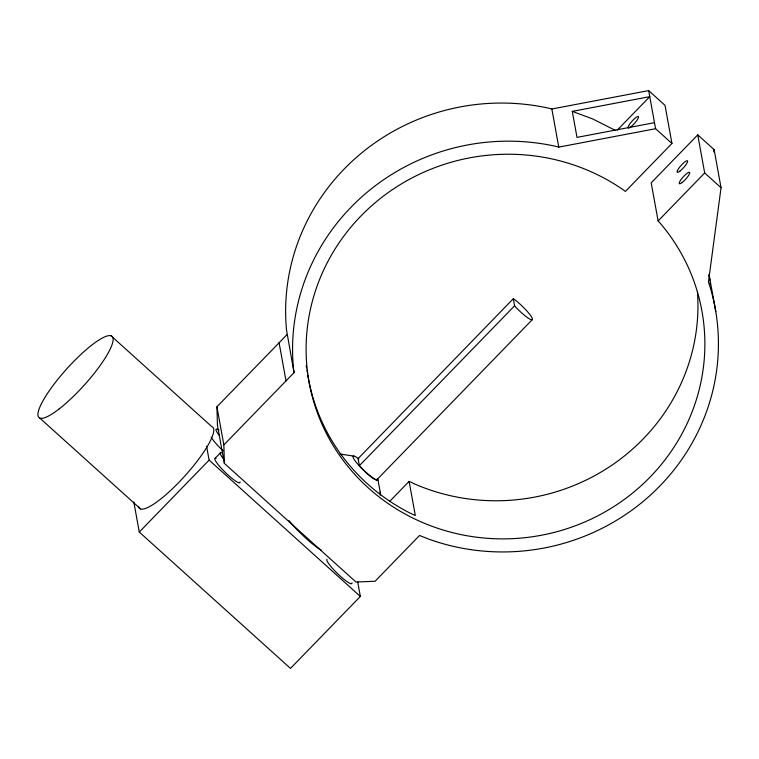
<?xml version="1.0" encoding="UTF-8"?>
<svg xmlns="http://www.w3.org/2000/svg" width="759" height="759" viewBox="0 0 759 759"><rect width="100%" height="100%" fill="white"/><g stroke="black" fill="none" stroke-linecap="round" stroke-linejoin="round"><path stroke-width="1.14" d="M713.811 151.952L714.124 149.627L697.758 134.865L651.194 182.834L658.119 220.945L660.406 223.459A199.626 192.084 -10.3 0 1 553.795 532.505A199.626 192.084 -10.3 0 1 309.757 312.48A199.626 192.084 -10.3 0 1 622.636 189.408L625.388 191.429L671.952 143.47L665.026 105.359L648.66 90.596L551.85 109.002L548.207 108.082A213.184 205.129 -10.3 0 0 286.532 330.07L294.037 372.631L223.858 444.926L224.37 463.369L355.952 582.001L375.088 581.261L419.528 535.484L429.252 539.307A213.184 205.129 -10.3 0 0 650.084 495.428A213.184 205.129 -10.3 0 0 709.637 285.498L708.441 282.044L721.05 187.739L714.124 149.627M224.37 463.369L217.444 425.258L216.932 406.805L287.111 334.52M357.612 581.441L360.345 596.451L290.498 668.404L139.276 532.059L209.114 460.106L206.6 446.254M215.044 458.379L220.48 452.781M617.247 130.14L649.761 96.649L572.277 111.374L577.001 137.388L654.486 122.664M377.232 478.815A16.262 2.638 44.2 0 1 360.24 466.652L359.377 465.684L358.096 458.607L513.302 298.723L514.08 299.226A16.262 2.638 44.2 0 1 532.438 318.941A16.262 2.638 44.2 0 1 515.446 306.778L514.583 305.801L513.302 298.723M359.377 465.684L514.583 305.801M377.033 479.584L532.239 319.7M658.119 220.945L704.684 172.976L697.758 134.865M389.519 501.547L409.11 481.367L415.145 484.204A199.626 192.084 -10.3 0 0 697.407 291.608M294.037 372.631L293.458 368.181A213.184 205.129 -10.3 0 1 555.133 146.193L558.776 147.113L655.586 128.707L671.952 143.47M354.254 456.187L340.117 454.024A29.354 4.763 44.2 0 1 342.043 454.812M572.277 111.374L592.513 118.85L615.435 130.434M358.096 458.607L358.865 459.11M704.684 172.976L721.05 187.739M111.099 335.858L211.752 426.605A54.648 11.945 -48 0 1 183.706 477.231A54.648 11.945 -48 0 1 138.603 506.452M209.114 460.106L360.345 596.451M39.914 418.181L140.567 508.928M380.534 493.748L377.887 479.413A17.163 2.789 44.2 0 1 359.946 466.567A17.163 2.789 44.2 0 1 358.504 458.607M715.784 311.617L709.067 274.654A213.184 205.129 -10.3 0 1 709.845 280.137M648.66 90.596L655.586 128.707M551.85 109.002L558.776 147.113M409.11 481.367L415.325 515.551L409.689 512.904A199.626 192.084 -10.3 0 1 307.85 375.344M306.171 365.601L306.589 367.878M306.997 370.155L307.623 373.57M279.094 342.783L286.02 380.895M216.932 406.805L223.858 444.926M133.821 502.031L139.276 532.059M628.272 128.034A7.675 1.679 -48 0 1 633.822 119.286A7.675 1.679 -48 0 1 637.807 118.983A7.675 1.679 -48 0 1 628.888 127.986M710.12 282.367A213.184 205.129 -10.3 0 1 710.367 284.587M351.986 582.846A17.391 2.827 44.2 0 1 338.58 574.62A17.391 2.827 44.2 0 1 326.987 559.307M223.174 450.874A17.391 2.827 44.2 0 1 211.201 437.193M240.043 481.918A17.391 2.827 44.2 0 1 224.996 472.117A17.391 2.827 44.2 0 1 216.097 458.389M321.465 550.266A30.256 4.915 44.2 0 1 289.065 520.617M219.474 435.666A17.391 2.827 44.2 0 1 219.076 430.04M224.56 460.22A17.391 2.827 44.2 0 1 221.533 452.791M379.965 492.088A29.354 4.763 44.2 0 1 380.183 495.134M680.055 171.022A7.675 1.679 -48 0 0 687.645 161.088A7.675 1.679 -48 0 0 679.409 167.454A7.675 1.679 -48 0 0 680.055 171.022M682.142 182.511A7.675 1.679 -48 0 0 689.732 172.578A7.675 1.679 -48 0 0 681.497 178.953A7.675 1.679 -48 0 0 682.142 182.511M59.031 409.035A54.648 11.945 -48 0 0 113.072 338.324A54.648 11.945 -48 0 0 54.43 383.684A54.648 11.945 -48 0 0 59.031 409.035"/></g></svg>
